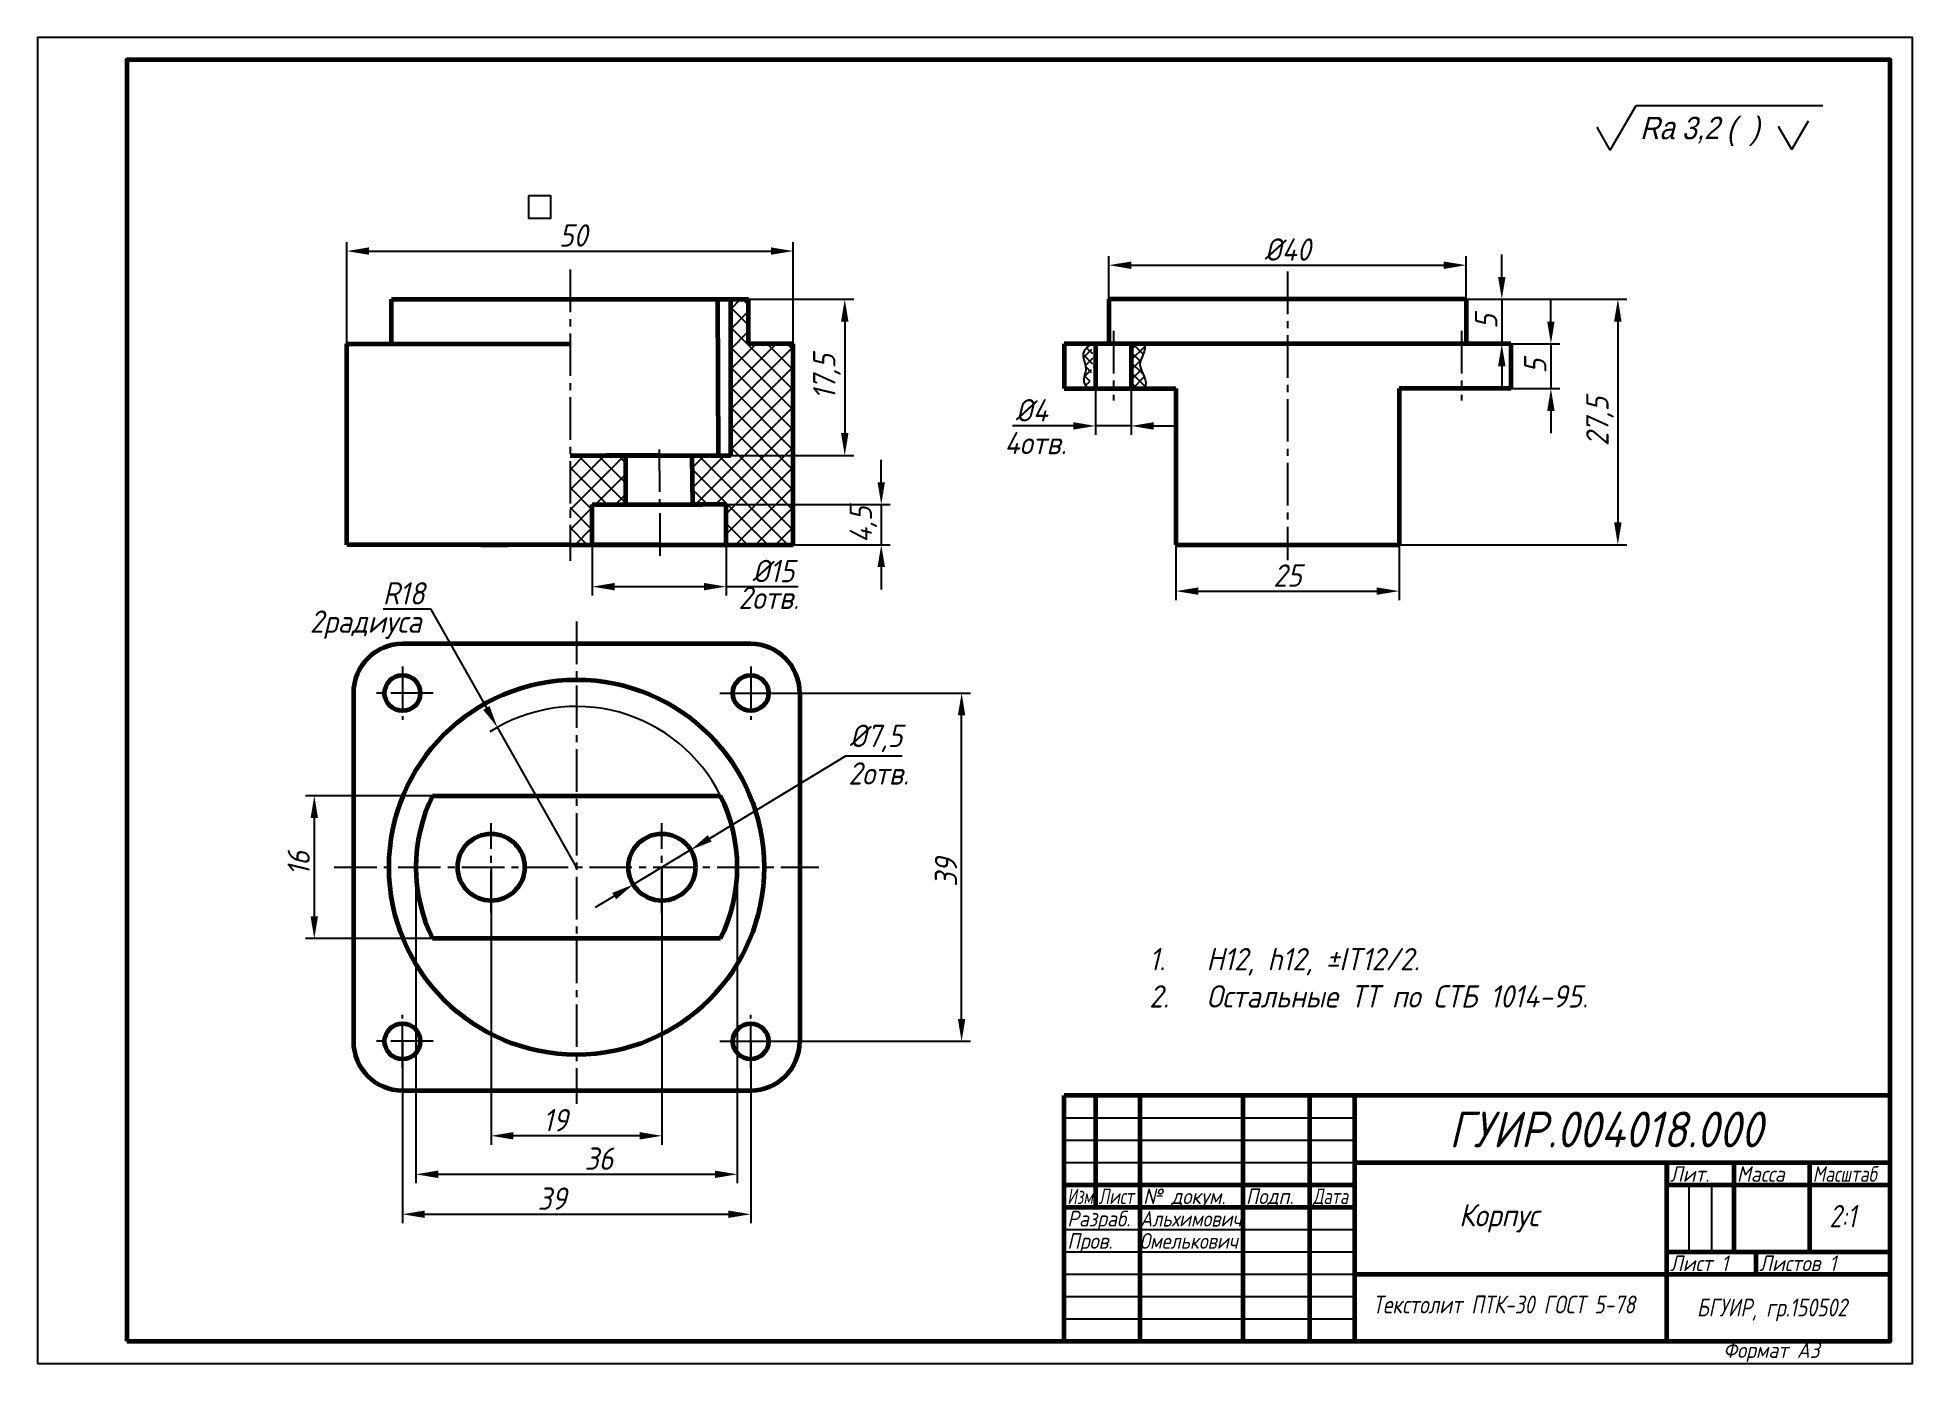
# Model space of a CAD drawing. Header units: millimetres. Extents: x 0 to 420, y 0 to 297.
import ezdxf

# ---------------------------------------------------------------- set-up
doc = ezdxf.new("R2010")
doc.units = ezdxf.units.MM
doc.header["$LTSCALE"] = 0.5
doc.linetypes.add('осевая2', pattern=[28.575, 19.05, -3.175, 3.175, -3.175])
doc.layers.get('0').update_dxf_attribs({"lineweight": 60})
doc.layers.get('Defpoints').update_dxf_attribs({"color": 5})
doc.layers.add('1-оси', color=1, linetype='осевая2')
doc.layers.add('3-размеры', color=6, linetype='Continuous')
doc.layers.add('2-штриховка', color=7, linetype='Continuous', true_color=0x00c7c7)
doc.layers.add('4-текст', color=7, linetype='Continuous', true_color=0x00ad00)
doc.layers.add('Surface Texture', color=2, linetype='Continuous', lineweight=25)
doc.styles.get("Standard").update_dxf_attribs({"font": 'ISOCPEUI.TTF', "width": 0.9})
doc.styles.add('ЕСКД_wwcade', font='wwcade.shx', dxfattribs={"width": 0.9, "oblique": 15})
doc.dimstyles.new('Standart', dxfattribs={"dimtxt": 5, "dimasz": 5, "dimexe": 2, "dimexo": 0, "dimgap": 1, "dimtad": 1, "dimtoh": 1, "dimdec": 0, "dimtxsty": 'Standard', "dimcen": 2.5, "dimadec": 0, "dimazin": 0, "dimtfac": 1, "dimtdec": 0, "dimtmove": 0, "dimatfit": 3, "dimldrblk": 'DOTSMALL', "dimfxl": 1, "dimarcsym": 0})

# ---------------------------------------------------------------- blocks, each defined once
blk = doc.blocks.new('*D5')
at = {"layer": '3-размеры', "color": 0, "lineweight": -2, "transparency": 16777216}
for p, q in [((69.28, 228.38), (69.28, 251.16)), ((74.28, 249.16), (164.28, 249.16)), ((169.28, 228.38), (169.28, 251.16))]:
    blk.add_line(p, q, dxfattribs=at)
at = {"layer": '3-размеры', "color": 0, "lineweight": 25, "transparency": 16777216}
for points in [[(74.28, 250), (74.28, 248.33), (69.28, 249.16)], [(164.28, 250), (164.28, 248.33), (169.28, 249.16)]]:
    blk.add_solid(points, dxfattribs=at)
at = {"layer": 'Defpoints', "color": 0, "lineweight": 25, "transparency": 16777216}
for p in [(169.28, 249.16), (69.28, 228.38), (169.28, 228.38)]:
    blk.add_point(p, dxfattribs=at)
at = {"layer": '3-размеры', "color": 0, "transparency": 16777216, "insert": (120, 252.66), "char_height": 5, "attachment_point": 5}
blk.add_mtext('50', dxfattribs=at)
blk = doc.blocks.new('_DotSmall')
at = {"color": 0, "linetype": 'ByBlock', "const_width": 0.5}
blk.add_lwpolyline([(-0.0625, 0, 1), (0.0625, 0, 1)], format="xyb", close=True, dxfattribs=at)
blk = doc.blocks.new('*D6')
at = {"layer": '3-размеры', "color": 0, "lineweight": -2, "transparency": 16777216}
for p, q in [((159.28, 238.38), (182.83, 238.38)), ((180.83, 233.38), (180.83, 208.38)), ((155.28, 203.38), (182.83, 203.38))]:
    blk.add_line(p, q, dxfattribs=at)
at = {"layer": '3-размеры', "color": 0, "lineweight": 25, "transparency": 16777216}
for points in [[(179.99, 233.38), (181.66, 233.38), (180.83, 238.38)], [(179.99, 208.38), (181.66, 208.38), (180.83, 203.38)]]:
    blk.add_solid(points, dxfattribs=at)
at = {"layer": 'Defpoints', "color": 0, "lineweight": 25, "transparency": 16777216}
for p in [(159.28, 238.38), (155.28, 203.38), (180.83, 203.38)]:
    blk.add_point(p, dxfattribs=at)
at = {"layer": '3-размеры', "color": 0, "transparency": 16777216, "insert": (176.83, 221), "char_height": 5, "attachment_point": 5, "rotation": 90}
blk.add_mtext('17,5', dxfattribs=at)
blk = doc.blocks.new('*D7')
at = {"layer": '3-размеры', "color": 0, "lineweight": -2, "transparency": 16777216}
for p, q in [((189, 197.38), (189, 202.38)), ((154.28, 192.38), (191, 192.38)), ((189, 192.38), (189, 183.38)), ((154.28, 183.38), (191, 183.38)), ((189, 178.38), (189, 173.38))]:
    blk.add_line(p, q, dxfattribs=at)
at = {"layer": '3-размеры', "color": 0, "lineweight": 25, "transparency": 16777216}
for points in [[(188.17, 197.38), (189.83, 197.38), (189, 192.38)], [(188.17, 178.38), (189.83, 178.38), (189, 183.38)]]:
    blk.add_solid(points, dxfattribs=at)
at = {"layer": 'Defpoints', "color": 0, "lineweight": 25, "transparency": 16777216}
for p in [(154.28, 192.38), (154.28, 183.38), (189, 183.38)]:
    blk.add_point(p, dxfattribs=at)
at = {"layer": '3-размеры', "color": 0, "transparency": 16777216, "insert": (185, 187.88), "char_height": 5, "attachment_point": 5, "rotation": 90}
blk.add_mtext('4,5', dxfattribs=at)
blk = doc.blocks.new('*D8')
at = {"layer": '3-размеры', "color": 0, "lineweight": -2, "transparency": 16777216}
for p, q in [((124.28, 183.38), (124.28, 172)), ((154.28, 183.38), (154.28, 172)), ((129.28, 174), (149.28, 174)), ((154.28, 174), (170.37, 174))]:
    blk.add_line(p, q, dxfattribs=at)
at = {"layer": '3-размеры', "color": 0, "transparency": 16777216}
for points in [[(129.28, 174.83), (129.28, 173.17), (124.28, 174)], [(149.28, 174.83), (149.28, 173.17), (154.28, 174)]]:
    blk.add_solid(points, dxfattribs=at)
at = {"layer": 'Defpoints', "color": 0, "transparency": 16777216}
for p in [(124.28, 183.38), (154.28, 183.38), (154.28, 174)]:
    blk.add_point(p, dxfattribs=at)
at = {"layer": '3-размеры', "color": 0, "transparency": 16777216, "insert": (164.83, 177.5), "char_height": 5, "attachment_point": 5}
blk.add_mtext('%%C15', dxfattribs=at)
blk = doc.blocks.new('*D10')
at = {"layer": '3-размеры', "color": 0, "lineweight": -2, "transparency": 16777216}
for p, q in [((88.5, 127.16), (60, 127.16)), ((62, 122.16), (62, 100.16)), ((88.5, 95.16), (60, 95.16))]:
    blk.add_line(p, q, dxfattribs=at)
at = {"layer": '3-размеры', "color": 0, "transparency": 16777216}
for points in [[(61.17, 122.16), (62.83, 122.16), (62, 127.16)], [(61.17, 100.16), (62.83, 100.16), (62, 95.16)]]:
    blk.add_solid(points, dxfattribs=at)
at = {"layer": 'Defpoints', "color": 0, "transparency": 16777216}
for p in [(88.5, 127.16), (62, 95.16), (88.5, 95.16)]:
    blk.add_point(p, dxfattribs=at)
at = {"layer": '3-размеры', "color": 0, "transparency": 16777216, "insert": (58.5, 112), "char_height": 5, "attachment_point": 5, "rotation": 90}
blk.add_mtext('16', dxfattribs=at)
blk = doc.blocks.new('*D11')
at = {"layer": '3-размеры', "color": 0, "lineweight": -2, "transparency": 16777216}
for p, q in [((181, 136), (150.58, 117.62)), ((193.66, 136), (181, 136)), ((133.46, 107.28), (146.3, 115.04)), ((129.18, 104.7), (124.9, 102.11))]:
    blk.add_line(p, q, dxfattribs=at)
at = {"layer": '3-размеры', "color": 0, "transparency": 16777216}
for points in [[(150.15, 118.34), (151.01, 116.91), (146.3, 115.04)], [(128.75, 105.41), (129.61, 103.98), (133.46, 107.28)]]:
    blk.add_solid(points, dxfattribs=at)
at = {"layer": 'Defpoints', "color": 0, "transparency": 16777216}
for p in [(146.3, 115.04), (133.46, 107.28)]:
    blk.add_point(p, dxfattribs=at)
at = {"layer": '3-размеры', "color": 0, "transparency": 16777216, "insert": (187.83, 140), "char_height": 5, "attachment_point": 5}
blk.add_mtext('%%C7,5', dxfattribs=at)
blk = doc.blocks.new('*D12')
at = {"layer": '3-размеры', "color": 0, "lineweight": -2, "transparency": 16777216}
for p, q in [((77.41, 169), (88, 169)), ((88, 169), (100.55, 146.84)), ((120.75, 111.16), (103.01, 142.49))]:
    blk.add_line(p, q, dxfattribs=at)
blk.add_arc((120.75, 111.16), 36, 26.3878, 122.7024, dxfattribs=at)
at = {"layer": '3-размеры', "color": 0, "transparency": 16777216}
blk.add_solid([(101.27, 147.25), (99.82, 146.43), (103.01, 142.49)], dxfattribs=at)
at = {"layer": 'Defpoints', "color": 0, "transparency": 16777216}
for p in [(103.01, 142.49), (120.75, 111.16)]:
    blk.add_point(p, dxfattribs=at)
at = {"layer": '3-размеры', "color": 0, "transparency": 16777216, "insert": (82.04, 172.5), "char_height": 5, "width": 9.9205, "attachment_point": 5}
blk.add_mtext('R18', dxfattribs=at)
blk = doc.blocks.new('*D13')
at = {"layer": '3-размеры', "color": 0, "lineweight": -2, "transparency": 16777216}
for p, q in [((101.62, 111.16), (101.62, 49)), ((139.88, 111), (139.88, 49)), ((134.88, 51), (106.62, 51))]:
    blk.add_line(p, q, dxfattribs=at)
at = {"layer": '3-размеры', "color": 0, "transparency": 16777216}
for points in [[(106.62, 51.83), (106.62, 50.17), (101.62, 51)], [(134.88, 51.83), (134.88, 50.17), (139.88, 51)]]:
    blk.add_solid(points, dxfattribs=at)
at = {"layer": 'Defpoints', "color": 0, "transparency": 16777216}
for p in [(101.62, 111.16), (139.88, 111), (101.62, 51)]:
    blk.add_point(p, dxfattribs=at)
at = {"layer": '3-размеры', "color": 0, "transparency": 16777216, "insert": (116, 54.5), "char_height": 5, "attachment_point": 5}
blk.add_mtext('19', dxfattribs=at)
blk = doc.blocks.new('*D14')
at = {"layer": '3-размеры', "color": 0, "lineweight": -2, "transparency": 16777216}
for p, q in [((81.75, 72.16), (81.75, 31.43)), ((159.75, 72.16), (159.75, 31.43)), ((86.75, 33.43), (154.75, 33.43))]:
    blk.add_line(p, q, dxfattribs=at)
at = {"layer": '3-размеры', "color": 0, "lineweight": 25, "transparency": 16777216}
for points in [[(86.75, 34.26), (86.75, 32.6), (81.75, 33.43)], [(154.75, 34.26), (154.75, 32.6), (159.75, 33.43)]]:
    blk.add_solid(points, dxfattribs=at)
at = {"layer": 'Defpoints', "color": 0, "lineweight": 25, "transparency": 16777216}
for p in [(81.75, 72.16), (159.75, 72.16), (159.75, 33.43)]:
    blk.add_point(p, dxfattribs=at)
at = {"layer": '3-размеры', "color": 0, "transparency": 16777216, "insert": (115.24, 36.93), "char_height": 5, "attachment_point": 5}
blk.add_mtext('39', dxfattribs=at)
blk = doc.blocks.new('*D15')
at = {"layer": '3-размеры', "color": 0, "lineweight": -2, "transparency": 16777216}
for p, q in [((159.75, 150.16), (209, 150.16)), ((207, 77.16), (207, 145.16)), ((159.75, 72.16), (209, 72.16))]:
    blk.add_line(p, q, dxfattribs=at)
at = {"layer": '3-размеры', "color": 0, "transparency": 16777216}
for points in [[(206.17, 145.16), (207.83, 145.16), (207, 150.16)], [(206.17, 77.16), (207.83, 77.16), (207, 72.16)]]:
    blk.add_solid(points, dxfattribs=at)
at = {"layer": 'Defpoints', "color": 0, "transparency": 16777216}
for p in [(159.75, 150.16), (207, 150.16), (159.75, 72.16)]:
    blk.add_point(p, dxfattribs=at)
at = {"layer": '3-размеры', "color": 0, "transparency": 16777216, "insert": (203.5, 110), "char_height": 5, "attachment_point": 5, "rotation": 90}
blk.add_mtext('39', dxfattribs=at)
blk = doc.blocks.new('*D16')
at = {"layer": '3-размеры', "color": 0, "lineweight": -2, "transparency": 16777216}
for p, q in [((240, 238.38), (240, 248)), ((320, 238.38), (320, 248)), ((245, 246), (315, 246))]:
    blk.add_line(p, q, dxfattribs=at)
at = {"layer": '3-размеры', "color": 0, "transparency": 16777216}
for points in [[(245, 246.83), (245, 245.17), (240, 246)], [(315, 246.83), (315, 245.17), (320, 246)]]:
    blk.add_solid(points, dxfattribs=at)
at = {"layer": 'Defpoints', "color": 0, "transparency": 16777216}
for p in [(320, 246), (240, 238.38), (320, 238.38)]:
    blk.add_point(p, dxfattribs=at)
at = {"layer": '3-размеры', "color": 0, "transparency": 16777216, "insert": (280, 249.5), "char_height": 5, "attachment_point": 5}
blk.add_mtext('%%C40', dxfattribs=at)
blk = doc.blocks.new('*D17')
at = {"layer": '3-размеры', "color": 0, "lineweight": -2, "transparency": 16777216}
for p, q in [((328, 243.38), (328, 248.38)), ((320, 238.38), (330, 238.38)), ((328, 238.38), (328, 228.38)), ((320, 228.38), (330, 228.38)), ((328, 223.38), (328, 218.38))]:
    blk.add_line(p, q, dxfattribs=at)
at = {"layer": '3-размеры', "color": 0, "transparency": 16777216}
for points in [[(327.17, 243.38), (328.83, 243.38), (328, 238.38)], [(327.17, 223.38), (328.83, 223.38), (328, 228.38)]]:
    blk.add_solid(points, dxfattribs=at)
at = {"layer": 'Defpoints', "color": 0, "transparency": 16777216}
for p in [(320, 238.38), (320, 228.38), (328, 228.38)]:
    blk.add_point(p, dxfattribs=at)
at = {"layer": '3-размеры', "color": 0, "transparency": 16777216, "insert": (324.5, 233.38), "char_height": 5, "attachment_point": 5, "rotation": 90}
blk.add_mtext('5', dxfattribs=at)
blk = doc.blocks.new('*D18')
at = {"layer": '3-размеры', "color": 0, "lineweight": -2, "transparency": 16777216}
for p, q in [((339, 233.38), (339, 238.38)), ((330, 228.38), (341, 228.38)), ((339, 228.38), (339, 218.38)), ((330, 218.38), (341, 218.38)), ((339, 213.38), (339, 208.38))]:
    blk.add_line(p, q, dxfattribs=at)
at = {"layer": '3-размеры', "color": 0, "transparency": 16777216}
for points in [[(338.17, 233.38), (339.83, 233.38), (339, 228.38)], [(338.17, 213.38), (339.83, 213.38), (339, 218.38)]]:
    blk.add_solid(points, dxfattribs=at)
at = {"layer": 'Defpoints', "color": 0, "transparency": 16777216}
for p in [(330, 228.38), (330, 218.38), (339, 218.38)]:
    blk.add_point(p, dxfattribs=at)
at = {"layer": '3-размеры', "color": 0, "transparency": 16777216, "insert": (335.5, 223.38), "char_height": 5, "attachment_point": 5, "rotation": 90}
blk.add_mtext('5', dxfattribs=at)
blk = doc.blocks.new('*D19')
at = {"layer": '3-размеры', "color": 0, "lineweight": -2, "transparency": 16777216}
for p, q in [((320, 238.38), (356, 238.38)), ((354, 233.38), (354, 188.38)), ((305, 183.38), (356, 183.38))]:
    blk.add_line(p, q, dxfattribs=at)
at = {"layer": '3-размеры', "color": 0, "transparency": 16777216}
for points in [[(353.17, 233.38), (354.83, 233.38), (354, 238.38)], [(353.17, 188.38), (354.83, 188.38), (354, 183.38)]]:
    blk.add_solid(points, dxfattribs=at)
at = {"layer": 'Defpoints', "color": 0, "transparency": 16777216}
for p in [(320, 238.38), (305, 183.38), (354, 183.38)]:
    blk.add_point(p, dxfattribs=at)
at = {"layer": '3-размеры', "color": 0, "transparency": 16777216, "insert": (350, 211), "char_height": 5, "attachment_point": 5, "rotation": 90}
blk.add_mtext('27,5', dxfattribs=at)
blk = doc.blocks.new('*D20')
at = {"layer": '3-размеры', "color": 0, "lineweight": -2, "transparency": 16777216}
for p, q in [((255, 183.38), (255, 171)), ((305, 183.38), (305, 171)), ((260, 173), (300, 173))]:
    blk.add_line(p, q, dxfattribs=at)
at = {"layer": '3-размеры', "color": 0, "transparency": 16777216}
for points in [[(260, 173.83), (260, 172.17), (255, 173)], [(300, 173.83), (300, 172.17), (305, 173)]]:
    blk.add_solid(points, dxfattribs=at)
at = {"layer": 'Defpoints', "color": 0, "transparency": 16777216}
for p in [(255, 183.38), (305, 183.38), (305, 173)]:
    blk.add_point(p, dxfattribs=at)
at = {"layer": '3-размеры', "color": 0, "transparency": 16777216, "insert": (280, 176.5), "char_height": 5, "attachment_point": 5}
blk.add_mtext('25', dxfattribs=at)
blk = doc.blocks.new('*D21')
at = {"layer": '3-размеры', "color": 0, "lineweight": -2, "transparency": 16777216}
for p, q in [((237, 218.38), (237, 208)), ((245, 218.38), (245, 208)), ((232, 210), (218.38, 210)), ((245, 210), (237, 210)), ((250, 210), (255, 210))]:
    blk.add_line(p, q, dxfattribs=at)
at = {"layer": '3-размеры', "color": 0, "transparency": 16777216}
for points in [[(232, 210.83), (232, 209.17), (237, 210)], [(250, 210.83), (250, 209.17), (245, 210)]]:
    blk.add_solid(points, dxfattribs=at)
at = {"layer": 'Defpoints', "color": 0, "transparency": 16777216}
for p in [(237, 218.38), (245, 218.38), (245, 210)]:
    blk.add_point(p, dxfattribs=at)
at = {"layer": '3-размеры', "color": 0, "transparency": 16777216, "insert": (222.69, 213.5), "char_height": 5, "attachment_point": 5}
blk.add_mtext('%%C4', dxfattribs=at)
blk = doc.blocks.new('*D23')
at = {"layer": '3-размеры', "color": 0, "lineweight": -2, "transparency": 16777216}
for p, q in [((84.75, 111.16), (84.75, 40.38)), ((156.75, 111.16), (156.75, 40.38)), ((89.75, 42.38), (151.75, 42.38))]:
    blk.add_line(p, q, dxfattribs=at)
at = {"layer": '3-размеры', "color": 0, "lineweight": 25, "transparency": 16777216}
for points in [[(89.75, 43.21), (89.75, 41.54), (84.75, 42.38)], [(151.75, 43.21), (151.75, 41.54), (156.75, 42.38)]]:
    blk.add_solid(points, dxfattribs=at)
at = {"layer": 'Defpoints', "color": 0, "lineweight": 25, "transparency": 16777216}
for p in [(84.75, 111.16), (156.75, 111.16), (156.75, 42.38)]:
    blk.add_point(p, dxfattribs=at)
at = {"layer": '3-размеры', "color": 0, "lineweight": 25, "transparency": 16777216, "insert": (125.75, 45.88), "char_height": 5, "width": 5.5432, "attachment_point": 5}
blk.add_mtext('36', dxfattribs=at)

msp = doc.modelspace()

# ---------------------------------------------------------------- hatches: boundary and pattern name
at = {"lineweight": -3}
h = msp.add_hatch(dxfattribs=at)
h.set_pattern_fill('ANSI37', style=0)
h.set_pattern_definition([(45, (-122.916, -1.6106), (-2.245064, 2.245064), []), (135, (-122.916, -1.6106), (-2.245064, -2.245064), [])])
h.paths.add_polyline_path([(169.28, 228.38), (159.28, 228.38), (159.28, 238.38), (155.28, 238.38), (155.28, 203.38), (146.78, 203.38), (146.78, 192.38), (154.28, 192.38), (154.28, 183.38), (169.28, 183.38)])
h.paths.add_polyline_path([(131.78, 203.38), (127.28, 203.38), (119.28, 203.38), (119.28, 183.38), (124.28, 183.38), (124.28, 192.38), (131.78, 192.38)])
at = {"layer": '2-штриховка'}
h = msp.add_hatch(dxfattribs=at)
h.set_pattern_fill('ANSI37', color=256, scale=0.5)
edge = h.paths.add_edge_path()
edge.add_spline(control_points=[(236.1, 228.35), (232.76, 226.47), (236.51, 223.14), (233.44, 219.81), (235.45, 218.38)], knot_values=[22.358201, 22.358201, 22.358201, 22.358201, 28.182326, 32.574352, 32.574352, 32.574352, 32.574352], degree=3, periodic=0)
edge.add_line((237, 228.38), (237, 218.38))
h = msp.add_hatch(dxfattribs=at)
h.set_pattern_fill('ANSI37', color=256, scale=0.5)
edge = h.paths.add_edge_path()
edge.add_spline(control_points=[(247.93, 218.38), (249.06, 220.19), (245.14, 223.57), (248.52, 226.85), (247.89, 228.38)], knot_values=[15.265451, 15.265451, 15.265451, 15.265451, 20.827004, 25.694748, 25.694748, 25.694748, 25.694748], degree=3, periodic=0)
edge.add_line((247.89, 228.38), (245, 228.38))
edge.add_line((245, 228.38), (245, 218.38))
edge.add_line((245, 218.38), (247.93, 218.38))

# ---------------------------------------------------------------- linework, layer by layer
for p, q in [((79.28, 238.38), (159.28, 238.38)), ((159.28, 228.38), (159.28, 238.38)), ((320, 238.38), (240, 238.38)), ((169.28, 228.38), (159.28, 228.38)), ((237, 228.38), (237, 218.38)), ((245, 228.38), (245, 218.38)), ((365, 45), (365, 40))]:
    msp.add_line(p, q)
at = {"color": 0, "lineweight": 60}
for p, q in [((79.28, 228.38), (79.28, 238.38)), ((69.28, 183.38), (69.28, 228.38))]:
    msp.add_line(p, q, dxfattribs=at)
at = {"lineweight": 60}
for p, q in [((152.53, 203.44), (152.42, 238.38)), ((415, 60), (230, 60)), ((230, 5), (230, 60)), ((237, 60), (237, 35)), ((247, 5), (247, 60)), ((270, 60), (270, 5)), ((285, 5), (285, 60)), ((295, 60), (295, 5)), ((295, 45), (415, 45)), ((365, 5), (365, 45)), ((380, 45), (380, 25)), ((397, 25), (397, 45)), ((230, 40), (295, 40)), ((365, 40), (415, 40)), ((230, 35), (295, 35)), ((365, 25), (415, 25)), ((385, 20), (385, 25)), ((295, 20), (415, 20))]:
    msp.add_line(p, q, dxfattribs=at)
at = {"color": 7, "lineweight": 60}
for p, q in [((155.28, 203.38), (155.28, 238.38)), ((240, 238.38), (240, 228.38)), ((320, 238.38), (320, 228.38)), ((69.28, 228.38), (119.28, 228.38)), ((169.28, 183.38), (169.28, 228.38)), ((330, 228.38), (230, 228.38)), ((230, 228.38), (230, 218.38)), ((330, 228.38), (330, 218.38)), ((230, 218.38), (255, 218.38)), ((255, 218.38), (255, 183.38)), ((330, 218.38), (305, 218.38)), ((305, 218.38), (305, 183.38)), ((119.28, 203.38), (155.28, 203.38)), ((119.28, 203.38), (139.28, 203.38)), ((139.28, 203.38), (127.28, 203.38)), ((131.78, 192.38), (131.78, 203.38)), ((146.78, 192.38), (146.68, 203.38)), ((124.28, 183.38), (124.28, 192.38)), ((124.28, 192.38), (148.96, 192.38)), ((154.28, 192.38), (146.78, 192.38)), ((154.28, 183.38), (154.28, 192.38)), ((119.28, 183.38), (69.28, 183.38)), ((99.28, 183.38), (93.28, 183.38)), ((99.28, 183.38), (105.28, 183.38)), ((119.28, 183.38), (169.28, 183.38)), ((139.28, 183.38), (124.28, 183.38)), ((139.28, 183.38), (133.28, 183.38)), ((255, 183.38), (305, 183.38)), ((159.75, 161.16), (81.75, 161.16)), ((70.75, 150.16), (70.75, 72.16)), ((170.75, 150.16), (170.75, 72.16)), ((88.5, 127.16), (120.75, 127.16)), ((120.75, 127.16), (153, 127.16)), ((70.75, 111.16), (70.75, 72.16)), ((153, 95.16), (88.5, 95.16)), ((81.75, 61.16), (159.75, 61.16))]:
    msp.add_line(p, q, dxfattribs=at)
at = {"lineweight": -3}
for p, q in [((230, 55), (295, 55)), ((230, 50), (295, 50)), ((230, 45), (295, 45)), ((370, 25), (370, 40)), ((375, 40), (375, 25)), ((230, 30), (295, 30)), ((230, 25), (295, 25)), ((230, 20), (295, 20)), ((230, 15), (295, 15)), ((230, 10), (295, 10))]:
    msp.add_line(p, q, dxfattribs=at)
at = {"lineweight": 60}
msp.add_lwpolyline([(20, 5), (415, 5), (415, 292), (20, 292)], close=True, dxfattribs=at)
at = {"color": 7, "lineweight": 60}
for centre in [(81.75, 150.16), (159.75, 150.16), (81.75, 72.16), (159.75, 72.16)]:
    msp.add_circle(centre, 4, dxfattribs=at)
for centre, radius in [((120.75, 111.16), 42), ((101.62, 111.16), 7.5), ((139.88, 111.16), 7.5)]:
    msp.add_circle(centre, radius)
for centre, start, end in [((81.75, 150.16), 90, 180), ((159.75, 150.16), 0, 90), ((81.75, 72.16), 180, 270), ((159.75, 72.16), 270, 0)]:
    msp.add_arc(centre, 11, start, end, dxfattribs=at)
for start, end in [(153.6122, 206.3878), (333.6122, 26.3878)]:
    msp.add_arc((120.75, 111.16), 36, start, end)
at = {"color": 0, "lineweight": 25}
msp.add_open_spline([(236.1, 228.35), (232.76, 226.47), (236.52, 223.13), (233.43, 219.79), (235.48, 218.35)], degree=3, knots=[22.358201, 22.358201, 22.358201, 22.358201, 28.182326, 32.600462, 32.600462, 32.600462, 32.600462], dxfattribs=at)
at = {"color": 0, "lineweight": -3}
msp.add_open_spline([(247.89, 228.38), (248.52, 226.85), (245.14, 223.57), (249.06, 220.19), (247.93, 218.38)], degree=3, knots=[15.265451, 15.265451, 15.265451, 15.265451, 20.133195, 25.694748, 25.694748, 25.694748, 25.694748], dxfattribs=at)
at = {"layer": '1-оси', "linetype": 'осевая2', "lineweight": -3}
for p, q in [((119.28, 245), (119.28, 179.79)), ((120.75, 166.16), (120.75, 58.16)), ((66.49, 111.16), (175.01, 111.16))]:
    msp.add_line(p, q, dxfattribs=at)
at = {"layer": '1-оси'}
for p, q in [((280, 244.58), (280, 179.96)), ((241, 231.28), (241, 215.66)), ((319, 231.28), (319, 215.66)), ((139.28, 204.74), (139.44, 180)), ((101.62, 101), (101.62, 121)), ((139.88, 101), (139.88, 121))]:
    msp.add_line(p, q, dxfattribs=at)
at = {"layer": '1-оси', "lineweight": -3}
for p, q in [((81.75, 156.13), (81.75, 144.19)), ((159.75, 156.13), (159.75, 144.19)), ((88.64, 150.16), (74.86, 150.16)), ((152.86, 150.16), (166.64, 150.16)), ((81.75, 66.19), (81.75, 78.13)), ((159.75, 66.19), (159.75, 78.13)), ((88.64, 72.16), (74.86, 72.16)), ((152.86, 72.16), (166.64, 72.16))]:
    msp.add_line(p, q, dxfattribs=at)
at = {"layer": '3-размеры'}
msp.add_lwpolyline([(110, 261.5), (110, 256.5), (115, 256.5), (115, 261.5)], close=True, dxfattribs=at)
at = {"layer": 'Defpoints'}
msp.add_lwpolyline([(0, 0), (420, 0), (420, 297), (0, 297)], close=True, dxfattribs=at)
at = {"layer": 'Surface Texture', "lineweight": 25}
for p, q in [((352.31, 271.79), (358.09, 281.79)), ((358.09, 281.79), (399.9, 281.79)), ((392.98, 271.93), (396.69, 278.36)), ((352.31, 271.79), (349.43, 276.79)), ((392.98, 271.93), (390.09, 276.93))]:
    msp.add_line(p, q, dxfattribs=at)
for p in [(349.43, 276.79), (390.09, 276.93)]:
    msp.add_point(p, dxfattribs=at)

# ---------------------------------------------------------------- texts
at = {"lineweight": -3, "width": 0.9}
msp.add_text('Формат А3', height=3.5, dxfattribs=at).set_placement((377.6, 1.25))
at = {"layer": '3-размеры', "char_height": 5, "attachment_point": 1}
for s, insert in [('4отв.', (216.61, 208.67)), ('2отв.', (157, 174)), ('2радиуса', (61, 168.67)), ('2отв.', (181.61, 134.67))]:
    msp.add_mtext_dynamic_manual_height_columns(s, width=4, gutter_width=25, heights=[0], dxfattribs=dict(at, insert=insert))
at = {"layer": '4-текст', "lineweight": -3}
for s, height, width, p in [('ГУИР.004018.000', 8, 0.9, (316.18, 48.42)), ('Лит.', 3.5, 0.9, (365.67, 40.7)), ('Масса', 3.5, 0.9, (380.67, 40.7)), ('Масштаб', 3.5, 0.8, (397.67, 40.7)), ('Изм.', 3.5, 0.7, (230.67, 35.7)), ('Лист', 3.5, 0.75, (237.67, 35.7)), ('№ докум.', 3.5, 0.9, (247.67, 35.7)), ('Подп.', 3.5, 0.9, (270.67, 35.7)), ('Дата', 3.5, 0.75, (285.67, 35.7)), ('Разраб.', 3.5, 0.9, (230.67, 30.7)), ('Альхимович', 3.5, 0.85, (247, 30.67)), ('Корпус', 5, 0.9, (318.43, 30.71)), ('2:1', 5, 0.8, (401.36, 30.51)), ('Пров.', 3.5, 0.9, (230.67, 25.7)), ('Омелькович', 3.5, 0.85, (246.87, 25.69)), ('Лист 1', 3.5, 0.9, (365.67, 20.7)), ('Листов 1', 3.5, 0.9, (385.67, 20.7)), ('Текстолит ПТК-30 ГОСТ 5-78', 4, 0.8, (299.12, 11.21)), ('БГУИР, гр.150502', 4, 0.8, (371.71, 10.54))]:
    msp.add_text(s, height=height, dxfattribs=dict(at, width=width)).set_placement(p)
at = {"layer": '4-текст', "insert": (249.01, 93.06), "char_height": 5, "attachment_point": 1}
msp.add_mtext_dynamic_manual_height_columns('\\pxi-1,l1,t2;1.^I H12, h12, %%PIT12/2.\\P2.^I Остальные ТТ по СТБ 1014-95.', width=103, gutter_width=25, heights=[0], dxfattribs=at)
at = {"layer": 'Surface Texture', "lineweight": 35, "insert": (358.96, 279.23), "char_height": 5, "attachment_point": 1, "style": 'ЕСКД_wwcade'}
msp.add_mtext_dynamic_manual_height_columns('Ra 3,2 (  )', width=42.1612, gutter_width=17.5, heights=[10.91], dxfattribs=at)

# ---------------------------------------------------------------- dimensions: what is measured, and where the dimension line sits
at = {"layer": '3-размеры'}
for base, p1, p2, text, picture, middle in [((169.28, 249.16), (69.28, 228.38), (169.28, 228.38), '50', '*D5', (120, 249.16)), ((320, 246), (240, 238.38), (320, 238.38), '%%C40', '*D16', (280, 246)), ((245, 210), (237, 218.38), (245, 218.38), '%%C4', '*D21', (222.69, 210)), ((154.28, 174), (124.28, 183.38), (154.28, 183.38), '%%C15', '*D8', (164.83, 174)), ((305, 173), (255, 183.38), (305, 183.38), '25', '*D20', (280, 173)), ((101.62, 51), (139.88, 111), (101.62, 111.16), '19', '*D13', (116, 51)), ((159.75, 33.43), (81.75, 72.16), (159.75, 72.16), '39', '*D14', (115.24, 33.43))]:
    dim = msp.add_linear_dim(base=base, p1=p1, p2=p2, text=text, dimstyle='Standart', dxfattribs=at)
    dim.commit()
    dim.dimension.update_dxf_attribs({"geometry": picture, "text_midpoint": middle, "dimtype": 160})
for base, p1, p2, text, picture, middle in [((328, 228.38), (320, 238.38), (320, 228.38), '5', '*D17', (328, 233.38)), ((180.83, 203.38), (159.28, 238.38), (155.28, 203.38), '17,5', '*D6', (180.83, 221)), ((354, 183.38), (320, 238.38), (305, 183.38), '27,5', '*D19', (354, 211)), ((339, 218.38), (330, 228.38), (330, 218.38), '5', '*D18', (339, 223.38)), ((189, 183.38), (154.28, 192.38), (154.28, 183.38), '4,5', '*D7', (189, 187.88)), ((207, 150.16), (159.75, 72.16), (159.75, 150.16), '39', '*D15', (207, 110)), ((62, 95.16), (88.5, 127.16), (88.5, 95.16), '16', '*D10', (62, 112))]:
    dim = msp.add_linear_dim(base=base, p1=p1, p2=p2, angle=90, text=text, dimstyle='Standart', dxfattribs=at)
    dim.commit()
    dim.dimension.update_dxf_attribs({"geometry": picture, "text_midpoint": middle, "dimtype": 160})
dim = msp.add_radius_dim(center=(120.75, 111.16), mpoint=(103.01, 142.49), text='R18', dimstyle='Standart', dxfattribs=at)
dim.commit()
dim.dimension.update_dxf_attribs({"geometry": '*D12', "text_midpoint": (82.04, 169), "dimtype": 164})
dim = msp.add_diameter_dim_2p(p1=(133.46, 107.28), p2=(146.3, 115.04), text='%%C7,5', dimstyle='Standart', dxfattribs=at)
dim.commit()
dim.dimension.update_dxf_attribs({"geometry": '*D11', "text_midpoint": (187.83, 136), "dimtype": 163})
at = {"layer": '3-размеры', "lineweight": 25}
dim = msp.add_linear_dim(base=(156.75, 42.38), p1=(84.75, 111.16), p2=(156.75, 111.16), text='36', dimstyle='Standart', dxfattribs=at)
dim.commit()
dim.dimension.update_dxf_attribs({"geometry": '*D23', "text_midpoint": (125.75, 42.38), "dimtype": 160})

doc.saveas('drawing.dxf')
